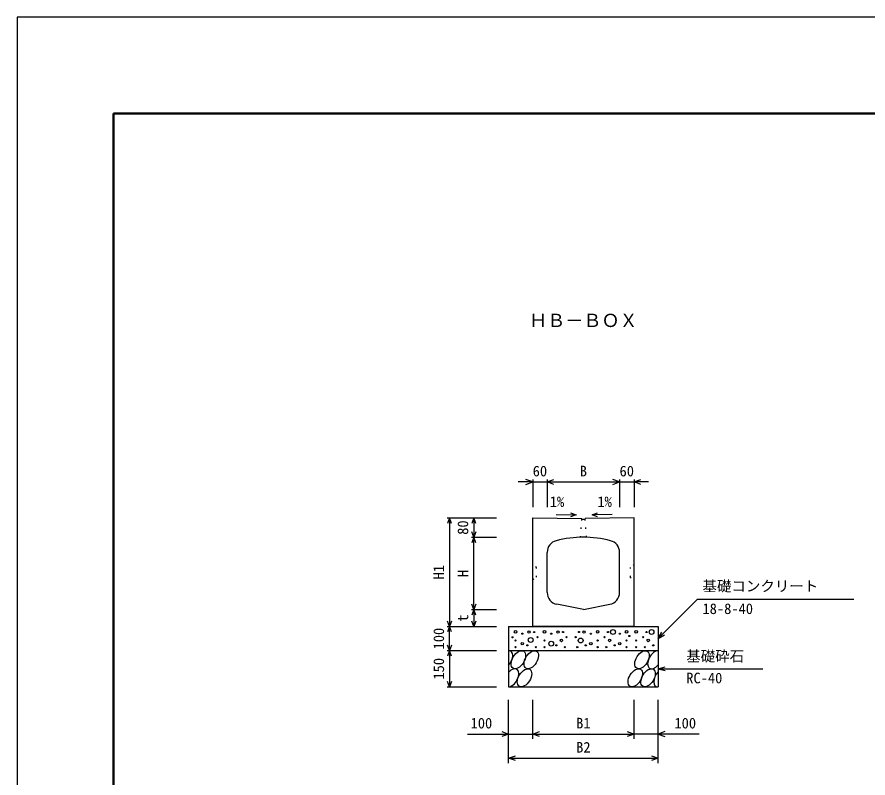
# Model space of a CAD drawing. Units: millimetres, scale not verified. Extents: x -8390 to 25210, y 0 to 11880.
# Drawn here: x -8390 to -4863, y 8727 to 11880 of the extents above; entities that cross this region are included whole.
import ezdxf
from ezdxf.enums import TextEntityAlignment as Align

# ---------------------------------------------------------------- set-up
doc = ezdxf.new("R2010")
doc.units = ezdxf.units.MM
doc.header["$LTSCALE"] = 20
doc.linetypes.add('DOTTED', pattern=[1.75, 0.25, -1.5])
for name, color, linetype, lineweight in [('Defpoints_3', 5, 'Continuous', 25), ('DIM', 7, 'Continuous', 25), ('HATCH', 6, 'Continuous', 25), ('OUTLINE', 3, 'Continuous', 25), ('OUTLINE2', 4, 'DOTTED', 25), ('TXT', 7, 'Continuous', 25), ('WAKU', 3, 'Continuous', 50)]:
    doc.layers.add(name, color=color, linetype=linetype, lineweight=lineweight)
doc.styles.add('ＭＳ ゴシック', font='')
doc.styles.get('ＭＳ ゴシック').set_extended_font_data('MS Gothic')

msp = doc.modelspace()

# ---------------------------------------------------------------- linework, layer by layer
at = {"layer": 'Defpoints_3'}
for p, q in [((8410, 11880), (-8390, 11880)), ((-8390, 11880), (-8390, 0))]:
    msp.add_line(p, q, dxfattribs=at)
at = {"layer": 'DIM'}
for p, q in [((-6252.72, 9953.41), (-6312.72, 9953.41)), ((-6252.72, 9953.41), (-6280.91, 9963.67)), ((-6280.91, 9943.15), (-6252.72, 9953.41)), ((-6252.72, 9963.41), (-6252.72, 9848.41)), ((-6252.72, 9953.41), (-6192.72, 9953.41)), ((-6192.72, 9953.41), (-6164.53, 9963.67)), ((-6192.72, 9963.41), (-6192.72, 9848.41)), ((-6192.72, 9953.41), (-5892.72, 9953.41)), ((-6164.53, 9943.15), (-6192.72, 9953.41)), ((-5892.72, 9953.41), (-5920.91, 9963.67)), ((-5920.91, 9943.15), (-5892.72, 9953.41)), ((-5892.72, 9963.41), (-5892.72, 9848.41)), ((-5892.72, 9953.41), (-5832.72, 9953.41)), ((-5832.72, 9953.41), (-5804.53, 9963.67)), ((-5832.72, 9963.41), (-5832.72, 9848.41)), ((-5804.53, 9943.15), (-5832.72, 9953.41)), ((-5772.72, 9953.41), (-5832.72, 9953.41)), ((-6155.44, 9818.39), (-6072.98, 9816.82)), ((-6072.98, 9816.82), (-6095.69, 9809.04)), ((-6095.37, 9825.45), (-6072.98, 9816.82)), ((-6006.57, 9816.75), (-5984.18, 9825.39)), ((-5922.69, 9818.35), (-6006.57, 9816.75)), ((-5983.87, 9808.97), (-6006.57, 9816.75)), ((-6606.92, 9804.48), (-6402.72, 9804.48)), ((-6596.92, 9804.48), (-6605.13, 9781.93)), ((-6596.92, 9804.48), (-6596.92, 9354.48)), ((-6588.71, 9781.93), (-6596.92, 9804.48)), ((-6496.92, 9804.48), (-6505.13, 9781.93)), ((-6496.92, 9804.48), (-6496.92, 9724.48)), ((-6488.71, 9781.93), (-6496.92, 9804.48)), ((-6496.92, 9724.48), (-6505.13, 9747.03)), ((-6488.71, 9747.03), (-6496.92, 9724.48)), ((-6506.92, 9724.48), (-6402.72, 9724.48)), ((-6496.92, 9724.48), (-6505.13, 9701.93)), ((-6496.92, 9424.48), (-6496.92, 9724.48)), ((-6488.71, 9701.93), (-6496.92, 9724.48)), ((-5569.06, 9468.13), (-5732.72, 9304.48)), ((-5569.06, 9468.13), (-4922.19, 9468.13)), ((-6506.92, 9424.48), (-6402.72, 9424.48)), ((-6496.92, 9424.48), (-6505.13, 9447.03)), ((-6496.92, 9424.48), (-6505.13, 9401.93)), ((-6488.71, 9447.03), (-6496.92, 9424.48)), ((-6496.92, 9424.48), (-6496.92, 9354.48)), ((-6488.71, 9401.93), (-6496.92, 9424.48)), ((-6606.92, 9354.48), (-6402.72, 9354.48)), ((-6596.92, 9354.48), (-6605.13, 9377.03)), ((-6596.92, 9354.48), (-6605.13, 9331.93)), ((-6588.71, 9377.03), (-6596.92, 9354.48)), ((-6596.92, 9254.48), (-6596.92, 9354.48)), ((-6588.71, 9331.93), (-6596.92, 9354.48)), ((-6496.92, 9354.48), (-6505.13, 9377.03)), ((-6488.71, 9377.03), (-6496.92, 9354.48)), ((-5732.72, 9304.48), (-5717.72, 9330.46)), ((-5732.72, 9304.48), (-5706.74, 9319.48)), ((-6596.92, 9254.48), (-6605.13, 9277.03)), ((-6588.71, 9277.03), (-6596.92, 9254.48)), ((-6606.92, 9254.48), (-6402.72, 9254.48)), ((-6596.92, 9254.48), (-6605.13, 9231.93)), ((-6596.92, 9254.48), (-6596.92, 9104.48)), ((-6588.71, 9231.93), (-6596.92, 9254.48)), ((-5732.72, 9179.48), (-5703.74, 9187.24)), ((-5732.72, 9179.48), (-5299.4, 9179.48)), ((-5732.72, 9179.48), (-5703.74, 9171.71)), ((-6606.92, 9104.48), (-6402.72, 9104.48)), ((-6596.92, 9104.48), (-6605.13, 9127.03)), ((-6588.71, 9127.03), (-6596.92, 9104.48)), ((-6352.72, 8788.96), (-6352.72, 9051.31)), ((-6252.72, 8888.96), (-6252.72, 9051.31)), ((-5832.72, 8888.96), (-5832.72, 9051.31)), ((-5732.72, 8788.96), (-5732.72, 9051.31)), ((-6522.72, 8908.96), (-6352.72, 8908.96)), ((-6380.91, 8919.22), (-6352.72, 8908.96)), ((-6352.72, 8908.96), (-6380.91, 8898.7)), ((-6352.72, 8908.96), (-6252.72, 8908.96)), ((-6252.72, 8908.96), (-6224.53, 8919.22)), ((-6252.72, 8908.96), (-5832.72, 8908.96)), ((-6224.53, 8898.7), (-6252.72, 8908.96)), ((-5860.91, 8919.22), (-5832.72, 8908.96)), ((-5832.72, 8908.96), (-5860.91, 8898.7)), ((-5732.72, 8908.96), (-5832.72, 8908.96)), ((-5704.53, 8919.22), (-5732.72, 8908.96)), ((-5562.72, 8908.96), (-5732.72, 8908.96)), ((-5732.72, 8908.96), (-5704.53, 8898.7)), ((-6352.72, 8808.96), (-6324.53, 8819.22)), ((-5760.91, 8819.22), (-5732.72, 8808.96)), ((-6352.72, 8808.96), (-5732.72, 8808.96)), ((-6324.53, 8798.7), (-6352.72, 8808.96)), ((-5732.72, 8808.96), (-5760.91, 8798.7))]:
    msp.add_line(p, q, dxfattribs=at)
at = {"layer": 'HATCH'}
for centre, radius in [((-6336.24, 9309.74), 2.5), ((-6323.82, 9332.53), 5), ((-6295.78, 9324.65), 2.5), ((-6267.75, 9331.66), 5), ((-6246.72, 9331.66), 2.5), ((-6232.7, 9310.65), 2.5), ((-6203.82, 9332.53), 5), ((-6175.78, 9324.65), 2.5), ((-6147.75, 9331.66), 5), ((-6126.72, 9331.66), 2.5), ((-6112.7, 9310.65), 2.5), ((-6074.88, 9310.65), 2.5), ((-6060.86, 9331.66), 2.5), ((-6039.83, 9331.66), 5), ((-6011.79, 9324.65), 2.5), ((-5983.75, 9332.53), 5), ((-5954.88, 9310.65), 2.5), ((-5940.86, 9331.66), 2.5), ((-5919.83, 9331.66), 10), ((-5891.79, 9324.65), 2.5), ((-5863.75, 9332.53), 5), ((-5852.42, 9314.96), 2.5), ((-5823.91, 9332.53), 5), ((-5795.03, 9310.65), 2.5), ((-5781.02, 9331.66), 2.5), ((-5759.98, 9331.66), 10), ((-6323.82, 9296.64), 2.5), ((-6295.78, 9283.51), 5), ((-6274.75, 9276.5), 2.5), ((-6261.21, 9298.64), 10), ((-6203.82, 9296.64), 2.5), ((-6175.78, 9283.51), 10), ((-6154.75, 9276.5), 2.5), ((-6133.73, 9296.64), 5), ((-6053.85, 9296.64), 10), ((-6032.82, 9276.5), 2.5), ((-6011.79, 9283.51), 5), ((-5983.75, 9296.64), 2.5), ((-5933.85, 9296.64), 5), ((-5912.82, 9276.5), 2.5), ((-5891.79, 9283.51), 5), ((-5863.75, 9296.64), 2.5), ((-5823.91, 9296.64), 2.5), ((-5774, 9296.64), 5), ((-5752.98, 9276.5), 2.5), ((-6323.82, 9268.63), 2.5), ((-6239.71, 9268.63), 2.5), ((-6203.82, 9268.63), 2.5), ((-6119.71, 9268.63), 2.5), ((-6067.87, 9268.63), 2.5), ((-5983.75, 9268.63), 2.5), ((-5947.87, 9268.63), 2.5), ((-5863.75, 9268.63), 2.5), ((-5823.91, 9268.63), 2.5), ((-5788.02, 9268.63), 2.5)]:
    msp.add_circle(centre, radius, dxfattribs=at)
for centre, start_param, end_param in [((-6365.08, 9216.96), 4.385593, 6.6745444), ((-5746.57, 9216.96), 0.3357715, 4.4411806), ((-6339.76, 9141.97), 3.5111464, 7.548991), ((-5721.25, 9141.97), 1.2110787, 3.5658734)]:
    msp.add_ellipse(centre, major_axis=(21.81, 35.31), ratio=0.5792, start_param=start_param, end_param=end_param, dxfattribs=at)
for centre in [(-6311.87, 9216.96), (-6258.66, 9216.96), (-5799.78, 9216.96), (-6286.55, 9141.97), (-5827.67, 9141.97), (-5774.46, 9141.97)]:
    msp.add_ellipse(centre, major_axis=(21.81, 35.31), ratio=0.5792, dxfattribs=at)
at = {"layer": 'OUTLINE'}
for p, q in [((-6252.72, 9354.48), (-6252.72, 9804.48)), ((-6252.72, 9804.48), (-6050.22, 9802.45)), ((-6048.72, 9799.38), (-6050.22, 9802.45)), ((-6048.72, 9799.38), (-6036.72, 9799.38)), ((-6036.72, 9799.38), (-6035.22, 9802.45)), ((-5832.72, 9804.48), (-6035.22, 9802.45)), ((-5832.72, 9354.48), (-5832.72, 9804.48)), ((-6192.72, 9495.47), (-6192.72, 9661.78)), ((-5892.72, 9495.47), (-5892.72, 9661.78)), ((-6042.72, 9424.48), (-6152.52, 9446.44)), ((-6042.72, 9424.48), (-5932.91, 9446.44)), ((-6352.72, 9354.48), (-6352.72, 9254.48)), ((-6352.72, 9354.48), (-5732.72, 9354.48)), ((-5832.72, 9354.48), (-6252.72, 9354.48)), ((-5732.72, 9354.48), (-5732.72, 9254.48)), ((-6352.72, 9254.48), (-6352.72, 9104.48)), ((-6352.72, 9254.48), (-5732.72, 9254.48)), ((-5732.72, 9254.48), (-5732.72, 9104.48)), ((-6352.72, 9104.48), (-5732.72, 9104.48))]:
    msp.add_line(p, q, dxfattribs=at)
for centre, radius, start, end in [((-6142.72, 9661.78), 50, 104.47751, 180), ((-6042.72, 9274.48), 450, 75.52249, 104.47751), ((-5942.72, 9661.78), 50, 0, 75.52249), ((-6142.72, 9495.47), 50, 180, 258.69007), ((-5942.72, 9495.47), 50, 281.30993, 0)]:
    msp.add_arc(centre, radius, start, end, dxfattribs=at)
at = {"layer": 'OUTLINE2'}
for p, q in [((-6055.22, 9724.31), (-6048.72, 9799.38)), ((-6036.72, 9799.38), (-6030.22, 9724.31)), ((-6236.72, 9599.48), (-6252.72, 9609.48)), ((-6236.72, 9559.48), (-6236.72, 9599.48)), ((-5832.72, 9609.48), (-5848.72, 9599.48)), ((-5848.72, 9599.48), (-5848.72, 9559.48)), ((-6252.72, 9549.48), (-6236.72, 9559.48)), ((-5848.72, 9559.48), (-5832.72, 9549.48))]:
    msp.add_line(p, q, dxfattribs=at)
at = {"layer": 'WAKU'}
for p, q in [((8010, 11480), (-7990, 11480)), ((-7990, 11480), (-7990, 400))]:
    msp.add_line(p, q, dxfattribs=at)

# ---------------------------------------------------------------- texts
at = {"layer": 'DIM', "style": 'ＭＳ ゴシック'}
for s, p in [('60', (-6252.72, 9963.41)), ('B', (-6057.72, 9963.41)), ('60', (-5892.72, 9963.41)), ('1%', (-6182.15, 9836.61)), ('1%', (-5984.63, 9836.56)), ('基礎コンクリート', (-5549.06, 9486.87)), ('18-8-40', (-5549.06, 9393.05)), ('基礎砕石', (-5616.4, 9196.65)), ('RC-40', (-5616.4, 9105.96)), ('100', (-6510.16, 8918.96)), ('B1', (-6072.72, 8918.96)), ('100', (-5665.27, 8918.96)), ('B2', (-6072.72, 8818.96))]:
    msp.add_text(s, height=43.99, dxfattribs=at).set_placement(p, align=Align.BOTTOM_LEFT)
for s, p in [('80', (-6506.92, 9734.48)), ('H1', (-6606.92, 9549.48)), ('H', (-6506.92, 9559.48)), ('t', (-6506.92, 9374.48)), ('100', (-6606.92, 9259.48)), ('150', (-6606.92, 9134.48))]:
    msp.add_text(s, height=43.99, rotation=90, dxfattribs=at).set_placement(p, align=Align.BOTTOM_LEFT)
at = {"layer": 'TXT', "style": 'ＭＳ ゴシック'}
msp.add_text('ＨＢ－ＢＯＸ', height=54.99, dxfattribs=at).set_placement((-6267.72, 10578.97), align=Align.BOTTOM_LEFT)

doc.saveas('drawing.dxf')
